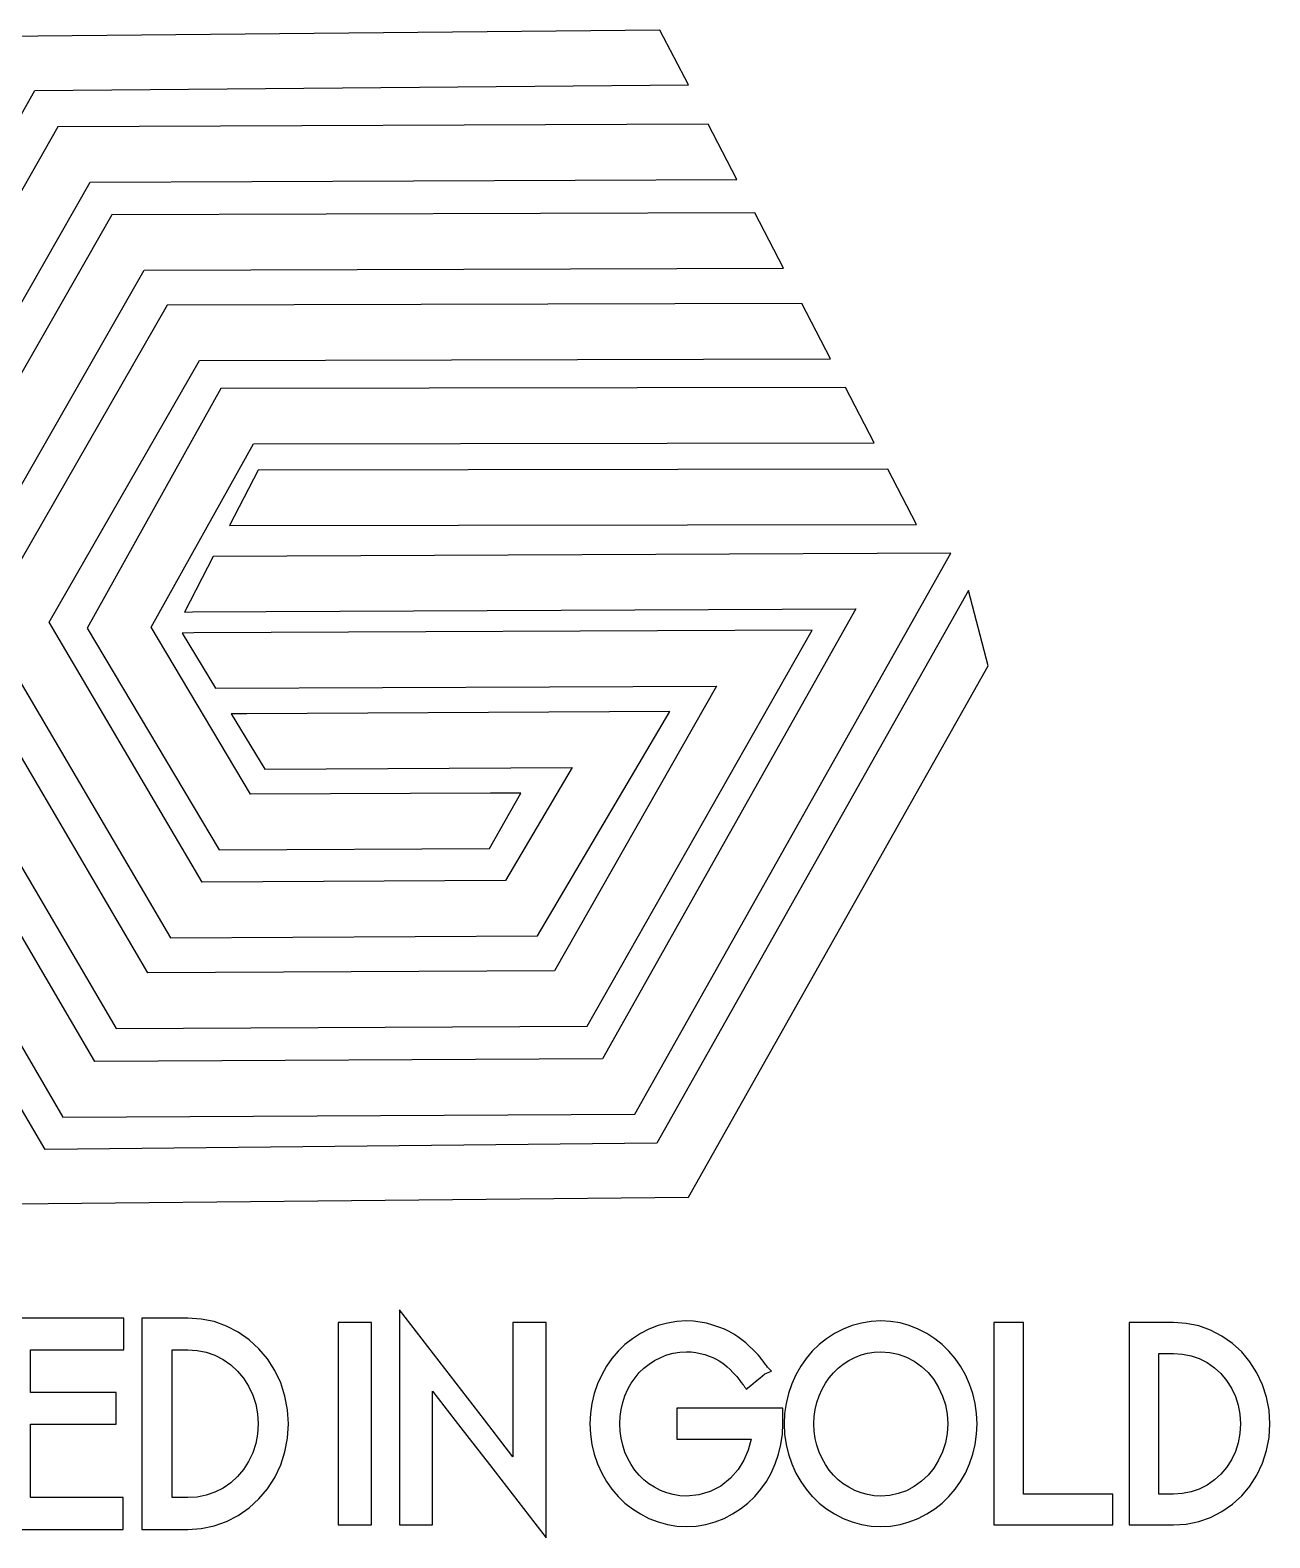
# Model space of a CAD drawing. Extents: x -87 to 81, y -87 to 50.
# Drawn here: x -31.1 to 80.7, y -86.2 to 49.8 of the extents above; entities that cross this region are included whole.
import ezdxf

# ---------------------------------------------------------------- set-up
doc = ezdxf.new("R2010")
doc.units = 0
for name, color, linetype in [('layer-1', 7, 'CONTINUOUS'), ('layer-2', 7, 'CONTINUOUS'), ('layer-3', 7, 'CONTINUOUS'), ('layer-4', 7, 'CONTINUOUS'), ('layer-5', 7, 'CONTINUOUS'), ('layer-6', 7, 'CONTINUOUS'), ('text', 7, 'CONTINUOUS')]:
    doc.layers.add(name, color=color, linetype=linetype)

msp = doc.modelspace()

# ---------------------------------------------------------------- linework, layer by layer
at = {"layer": 'layer-1', "color": 7}
for p, q in [((-13.912917, 17.45936), (-25.969543, -4.1326)), ((42.406642, 17.55496), (-13.912917, 17.45936)), ((44.999765, 12.55872), (42.406642, 17.55496)), ((-20.198319, -4.05478), (-10.975627, 12.46462)), ((-10.975627, 12.46462), (44.999765, 12.55872)), ((-11.237109, -19.11691), (-20.198319, -4.05478)), ((-25.969543, -4.1326), (-14.073112, -24.13087)), ((10.405494, -19.02341), (-11.237109, -19.11691)), ((10.304209, -24.0239), (13.119024, -19.01541)), ((13.119024, -19.01541), (10.405494, -19.02341)), ((-14.073112, -24.13087), (10.304209, -24.0239))]:
    msp.add_line(p, q, dxfattribs=at)
at = {"layer": 'layer-2', "color": 7}
for p, q in [((-18.756549, 24.98862), (-35.182419, -3.62101)), ((38.471484, 25.13641), (-18.756549, 24.98862)), ((41.063572, 20.1432), (38.471484, 25.13641)), ((-29.39931, -3.5918), (-15.856467, 19.99591)), ((-15.856467, 19.99591), (40.960221, 20.14267)), ((40.960221, 20.14267), (41.063572, 20.1432)), ((-35.182419, -3.62101), (-18.467677, -32.05855)), ((-15.616172, -27.04515), (-29.39931, -3.5918)), ((-11.580758, -11.87683), (-12.986357, -11.88483)), ((-12.986357, -11.88483), (-9.965353, -16.86851)), ((26.553865, -11.67529), (-11.580758, -11.87683)), ((14.622292, -31.89215), (26.553865, -11.67529)), ((-9.965353, -16.86851), (17.76887, -16.72278)), ((17.76887, -16.72278), (11.758902, -26.90614)), ((11.758902, -26.90614), (-15.616172, -27.04515)), ((-18.467677, -32.05855), (14.622292, -31.89215))]:
    msp.add_line(p, q, dxfattribs=at)
at = {"layer": 'layer-3', "color": 7}
for p, q in [((-23.742807, 33.13489), (-44.797851, -3.66752)), ((34.22368, 33.32041), (-23.742807, 33.13489)), ((36.814737, 28.32911), (34.22368, 33.32041)), ((-39.020428, -3.63845), (-20.838592, 28.14514)), ((-20.838592, 28.14514), (36.814737, 28.32911)), ((-44.797851, -3.66752), (-23.373838, -40.25391)), ((-20.516647, -35.23962), (-39.020428, -3.63845)), ((-16.350494, -4.57961), (-17.41141, -4.58361)), ((-17.41141, -4.58361), (-14.388339, -9.57091)), ((39.39184, -4.32587), (-16.350494, -4.57961)), ((19.099023, -40.04101), (39.39184, -4.32587)), ((-14.388339, -9.57091), (30.778411, -9.36472)), ((30.778411, -9.36472), (16.180854, -35.0541)), ((16.180854, -35.0541), (-20.516647, -35.23962)), ((-23.373838, -40.25391), (19.099023, -40.04101))]:
    msp.add_line(p, q, dxfattribs=at)
at = {"layer": 'layer-4', "color": 7}
for p, q in [((-28.606076, 41.07446), (-54.164723, -3.71454)), ((30.011535, 41.29666), (-28.606076, 41.07446)), ((32.602073, 36.30721), (30.011535, 41.29666)), ((-48.391432, -3.68467), (-25.696176, 36.08655)), ((-25.696176, 36.08655), (32.602073, 36.30721)), ((-14.598662, 2.32333), (-17.199537, -2.68773)), ((51.907356, 2.62306), (-14.598662, 2.32333)), ((23.419171, -47.98006), (51.907356, 2.62306)), ((-17.199537, -2.68773), (-16.481236, -2.68473)), ((-16.481236, -2.68473), (43.331133, -2.41549)), ((43.331133, -2.41549), (20.487567, -42.99544)), ((-54.164723, -3.71454), (-28.157007, -48.24205)), ((-25.295684, -43.22592), (-48.391432, -3.68467)), ((20.487567, -42.99544), (-25.295684, -43.22592)), ((-28.157007, -48.24205), (23.419171, -47.98006))]:
    msp.add_line(p, q, dxfattribs=at)
at = {"layer": 'layer-5', "color": 7}
for p, q in [((-10.552397, 10.11822), (-13.149655, 5.11439)), ((46.220362, 10.20812), (-10.552397, 10.11822)), ((48.812969, 5.21259), (46.220362, 10.20812)), ((-13.149655, 5.11439), (48.812969, 5.21259))]:
    msp.add_line(p, q, dxfattribs=at)
at = {"layer": 'layer-6', "color": 7}
for p, q in [((25.676914, 49.78607), (-33.549961, 49.20264)), ((28.243684, 44.84167), (25.676914, 49.78607)), ((-57.789308, -3.667), (-30.68967, 44.35694)), ((-30.68967, 44.35694), (28.243684, 44.84167)), ((53.496404, -0.75141), (25.390627, -50.6047)), ((55.281825, -7.5479), (53.496404, -0.75141)), ((-29.749158, -51.1473), (-57.789308, -3.667)), ((28.251434, -55.4504), (55.281825, -7.5479)), ((25.390627, -50.6047), (-29.749158, -51.1473)), ((-32.513848, -56.04881), (28.251434, -55.4504))]:
    msp.add_line(p, q, dxfattribs=at)
at = {"layer": 'text', "color": 7}
for p, q in [((-31.054893, -66.36913), (-33.8502, -66.36913)), ((-28.259586, -66.36913), (-31.054893, -66.36913)), ((-25.464279, -66.36913), (-28.259586, -66.36913)), ((-22.668972, -66.36913), (-25.464279, -66.36913)), ((-22.668972, -67.08446), (-22.668972, -66.36913)), ((-20.016032, -66.36898), (-21.053566, -66.36911)), ((-21.053566, -66.36911), (-21.053566, -71.13174)), ((-18.978497, -66.36886), (-20.016032, -66.36898)), ((-17.940966, -66.36873), (-18.978497, -66.36886)), ((-16.903431, -66.3686), (-17.940966, -66.36873)), ((-15.696434, -66.44827), (-16.903431, -66.3686)), ((-14.53259, -66.68699), (-15.696434, -66.44827)), ((2.178606, -65.63066), (2.178606, -70.47881)), ((4.739691, -68.93873), (2.178606, -65.63066)), ((28.085038, -66.62286), (27.208169, -66.66926)), ((28.084519, -66.62234), (28.084649, -66.62247)), ((28.691969, -66.64802), (28.084519, -66.62234)), ((28.084649, -66.62247), (28.084778, -66.6226)), ((28.084778, -66.6226), (28.084908, -66.62273)), ((28.084908, -66.62273), (28.085038, -66.62286)), ((45.600764, -66.62287), (44.723889, -66.66927)), ((46.471955, -66.66865), (45.600764, -66.62287)), ((-22.668972, -67.79979), (-22.668972, -67.08446)), ((-22.668972, -68.51512), (-22.668972, -67.79979)), ((-13.416265, -67.0839), (-14.53259, -66.68699)), ((-12.35128, -67.63821), (-13.416265, -67.0839)), ((-11.365522, -68.32417), (-12.354455, -67.63821)), ((-12.354455, -67.63821), (-12.353662, -67.63821)), ((-12.353662, -67.63821), (-12.352868, -67.63821)), ((-12.352868, -67.63821), (-12.352074, -67.63821)), ((-12.352074, -67.63821), (-12.35128, -67.63821)), ((-3.340436, -66.76756), (-3.340436, -71.3315)), ((-2.591514, -66.76756), (-3.340436, -66.76756)), ((-1.842595, -66.76756), (-2.591514, -66.76756)), ((-1.093673, -66.76756), (-1.842595, -66.76756)), ((-0.344754, -66.76756), (-1.093673, -66.76756)), ((-0.344754, -71.20644), (-0.344754, -66.76756)), ((13.171475, -66.76754), (12.422943, -66.76754)), ((12.422943, -66.76754), (12.422943, -69.79138)), ((13.920008, -66.76754), (13.171475, -66.76754)), ((14.668543, -66.76754), (13.920008, -66.76754)), ((15.417076, -66.76754), (14.668543, -66.76754)), ((15.417076, -71.62151), (15.417076, -66.76754)), ((23.909889, -67.75984), (23.187224, -68.22391)), ((24.684726, -67.36127), (23.909889, -67.75984)), ((25.506194, -67.03907), (24.684726, -67.36127)), ((26.347948, -66.80821), (25.506194, -67.03907)), ((27.208169, -66.66926), (26.347948, -66.80821)), ((29.291287, -66.71772), (28.691969, -66.64802)), ((29.881234, -66.83369), (29.291287, -66.71772)), ((30.461105, -66.99585), (29.881234, -66.83369)), ((30.995352, -67.17633), (30.461105, -66.99585)), ((31.484675, -67.3711), (30.995352, -67.17633)), ((31.929498, -67.58147), (31.484675, -67.3711)), ((32.330241, -67.80872), (31.929498, -67.58147)), ((32.33077, -67.80925), (32.330241, -67.80872)), ((32.331299, -67.80978), (32.33077, -67.80925)), ((32.331829, -67.81031), (32.331299, -67.80978)), ((32.332358, -67.81084), (32.331829, -67.81031)), ((32.699668, -68.05093), (32.332358, -67.81084)), ((41.423511, -67.75985), (40.700855, -68.22392)), ((42.198338, -67.36128), (41.423511, -67.75985)), ((42.198868, -67.36128), (42.198338, -67.36128)), ((42.199397, -67.36128), (42.198868, -67.36128)), ((42.199926, -67.36128), (42.199397, -67.36128)), ((42.200455, -67.36128), (42.199926, -67.36128)), ((43.02192, -67.03909), (42.200455, -67.36128)), ((43.863671, -66.80822), (43.02192, -67.03909)), ((44.723889, -66.66927), (43.863671, -66.80822)), ((47.324908, -66.80741), (46.471955, -66.66865)), ((48.158163, -67.03823), (47.324908, -66.80741)), ((48.970164, -67.36077), (48.158163, -67.03823)), ((49.744546, -67.75952), (48.970164, -67.36077)), ((50.465345, -68.22388), (49.744546, -67.75952)), ((55.776369, -66.77356), (55.776369, -71.33465)), ((56.44532, -66.77356), (55.776369, -66.77356)), ((57.114271, -66.77356), (56.44532, -66.77356)), ((57.783223, -66.77356), (57.114271, -66.77356)), ((58.452174, -66.77356), (57.783223, -66.77356)), ((58.452174, -70.63986), (58.452174, -66.77356)), ((68.997996, -66.77354), (68.000947, -66.77356)), ((68.000947, -66.77356), (68.000947, -71.33465)), ((69.995091, -66.77354), (68.997996, -66.77354)), ((70.992189, -66.77354), (69.995091, -66.77354)), ((71.989285, -66.77354), (70.992189, -66.77354)), ((73.144987, -66.84984), (71.989285, -66.77354)), ((74.258817, -67.0783), (73.144987, -66.84984)), ((75.32722, -67.45809), (74.258817, -67.0783)), ((76.346641, -67.98842), (75.32722, -67.45809)), ((-31.096364, -70.19279), (-31.096364, -69.23045)), ((-31.096364, -69.23045), (-28.989516, -69.23045)), ((-28.989516, -69.23045), (-26.882668, -69.23045)), ((-26.882668, -69.23045), (-24.77582, -69.23045)), ((-24.77582, -69.23045), (-22.668972, -69.23045)), ((-22.668972, -69.23045), (-22.668972, -68.51512)), ((-18.299727, -69.23077), (-17.950525, -69.23077)), ((-18.29972, -72.56292), (-18.299727, -69.23077)), ((-17.950525, -69.23077), (-17.60132, -69.23077)), ((-17.60132, -69.23077), (-17.252118, -69.23077)), ((-17.252118, -69.23077), (-16.902915, -69.23077)), ((-16.902915, -69.23077), (-16.049674, -69.28517)), ((-16.049674, -69.28517), (-15.237162, -69.44868)), ((-10.484518, -69.1295), (-11.365522, -68.32417)), ((-9.713342, -70.05153), (-10.484518, -69.1295)), ((7.300775, -72.24679), (4.739691, -68.93873)), ((22.518003, -68.75275), (21.903503, -69.34565)), ((23.187224, -68.22391), (22.518003, -68.75275)), ((33.058901, -68.31455), (32.699668, -68.05093)), ((33.409879, -68.60161), (33.058901, -68.31455)), ((33.752427, -68.91206), (33.409879, -68.60161)), ((34.057184, -69.20239), (33.752427, -68.91206)), ((34.315553, -69.45994), (34.057184, -69.20239)), ((40.031634, -68.75277), (39.417113, -69.34566)), ((40.700855, -68.22392), (40.031634, -68.75277)), ((51.131405, -68.75317), (50.465345, -68.22388)), ((51.741571, -69.3467), (51.131405, -68.75317)), ((76.347171, -67.98895), (76.346641, -67.98842)), ((76.3477, -67.98948), (76.347171, -67.98895)), ((76.348229, -67.99001), (76.3477, -67.98948)), ((76.348758, -67.99054), (76.348229, -67.99001)), ((77.295636, -68.6475), (76.348758, -67.99054)), ((78.139186, -69.41846), (77.295636, -68.6475)), ((-31.096364, -71.15514), (-31.096364, -70.19279)), ((-15.237162, -69.44868), (-14.461711, -69.72155)), ((-14.461711, -69.72155), (-13.719647, -70.10407)), ((-13.719647, -70.10407), (-13.030828, -70.58198)), ((-13.030828, -70.58198), (-12.418696, -71.14135)), ((-9.053882, -71.08761), (-9.713342, -70.05153)), ((2.178606, -70.47881), (2.178606, -75.32697)), ((12.422943, -69.79138), (12.422943, -72.81523)), ((21.349818, -70.00105), (20.857994, -70.71344)), ((21.901387, -69.34671), (21.349818, -70.00105)), ((21.901916, -69.34644), (21.901387, -69.34671)), ((21.902445, -69.34618), (21.901916, -69.34644)), ((21.902974, -69.34591), (21.902445, -69.34618)), ((21.903503, -69.34565), (21.902974, -69.34591)), ((24.235598, -70.87704), (24.69728, -70.51149)), ((24.69728, -70.51149), (25.199179, -70.1893)), ((25.199179, -70.1893), (25.742514, -69.90988)), ((25.742514, -69.90988), (26.306831, -69.6868)), ((26.306831, -69.6868), (26.884032, -69.52815)), ((26.884032, -69.52815), (27.475969, -69.43335)), ((27.475969, -69.43335), (28.084492, -69.40185)), ((28.084492, -69.40185), (28.505584, -69.41755)), ((28.505584, -69.41755), (28.91662, -69.46475)), ((28.91662, -69.46475), (29.318284, -69.54355)), ((29.318284, -69.54355), (29.711264, -69.65398)), ((29.711264, -69.65398), (29.711793, -69.65398)), ((29.711793, -69.65398), (29.712322, -69.65398)), ((29.712322, -69.65398), (29.712851, -69.65398)), ((29.712851, -69.65398), (29.713381, -69.65398)), ((29.713381, -69.65398), (30.103048, -69.78875)), ((30.103048, -69.78875), (30.448147, -69.92795)), ((30.448147, -69.92795), (30.748192, -70.07021)), ((30.748192, -70.07021), (31.002706, -70.21415)), ((31.002706, -70.21415), (31.003806, -70.21468)), ((31.003806, -70.21468), (31.004906, -70.21521)), ((31.004906, -70.21521), (31.006006, -70.21574)), ((31.006006, -70.21574), (31.007106, -70.21626)), ((31.007106, -70.21626), (31.0079, -70.21679)), ((31.0079, -70.21679), (31.008694, -70.21732)), ((31.008694, -70.21732), (31.009487, -70.21785)), ((31.009487, -70.21785), (31.010281, -70.21838)), ((31.010281, -70.21838), (31.250523, -70.37526)), ((31.250523, -70.37526), (31.495919, -70.56001)), ((31.495919, -70.56001), (31.746153, -70.77264)), ((34.529683, -69.68875), (34.315553, -69.45994)), ((34.701723, -69.89288), (34.529683, -69.68875)), ((34.703023, -69.89488), (34.701723, -69.89288)), ((34.704323, -69.89688), (34.703023, -69.89488)), ((34.705623, -69.89888), (34.704323, -69.89688)), ((34.706923, -69.90088), (34.705623, -69.89888)), ((34.84143, -70.06944), (34.706923, -69.90088)), ((34.973121, -70.24086), (34.84143, -70.06944)), ((35.102065, -70.41514), (34.973121, -70.24086)), ((35.228338, -70.59231), (35.102065, -70.41514)), ((35.230938, -70.59531), (35.228338, -70.59231)), ((35.233538, -70.59831), (35.230938, -70.59531)), ((35.236138, -70.60131), (35.233538, -70.59831)), ((35.238738, -70.60431), (35.236138, -70.60131)), ((35.240638, -70.60731), (35.238738, -70.60431)), ((35.242538, -70.61031), (35.240638, -70.60731)), ((35.244438, -70.61331), (35.242538, -70.61031)), ((35.246338, -70.61631), (35.244438, -70.61331)), ((35.254538, -70.62911), (35.246338, -70.61631)), ((35.262338, -70.64021), (35.254538, -70.62911)), ((35.268838, -70.64921), (35.262338, -70.64021)), ((35.273138, -70.65521), (35.268838, -70.64921)), ((35.387086, -70.77897), (35.273138, -70.65521)), ((38.865472, -70.00106), (38.373469, -70.71345)), ((39.417113, -69.34672), (38.865472, -70.00106)), ((39.417113, -69.34566), (39.417113, -69.34592)), ((39.417113, -69.34592), (39.417113, -69.34619)), ((39.417113, -69.34619), (39.417113, -69.34645)), ((39.417113, -69.34645), (39.417113, -69.34672)), ((41.749665, -70.87835), (42.211347, -70.51262)), ((42.211347, -70.51262), (42.713246, -70.19025)), ((42.713246, -70.19025), (43.256581, -69.91076)), ((43.256581, -69.91076), (43.821218, -69.68768)), ((43.821218, -69.68768), (44.399129, -69.52903)), ((44.399129, -69.52903), (44.991777, -69.43423)), ((44.991777, -69.43423), (45.600764, -69.40234)), ((45.600764, -69.40234), (45.600764, -69.40247)), ((45.600764, -69.40247), (45.600764, -69.4026)), ((45.600764, -69.4026), (45.600764, -69.40273)), ((45.600764, -69.40273), (45.600764, -69.40286)), ((45.600764, -69.40286), (46.400874, -69.45606)), ((46.400874, -69.45606), (47.165356, -69.6163)), ((47.165356, -69.6163), (47.898014, -69.88468)), ((47.898014, -69.88468), (48.602647, -70.26227)), ((48.602647, -70.26227), (49.263965, -70.73449)), ((52.297193, -70.00137), (51.741571, -69.3467)), ((52.790316, -70.71423), (52.297193, -70.00137)), ((58.452174, -74.50616), (58.452174, -70.63986)), ((70.676752, -69.55323), (71.004899, -69.55323)), ((70.676755, -72.72472), (70.676752, -69.55323)), ((71.004899, -69.55323), (71.333043, -69.55323)), ((71.333043, -69.55323), (71.66119, -69.55323)), ((71.66119, -69.55323), (71.989334, -69.55323)), ((71.989334, -69.55323), (72.801507, -69.60453)), ((72.801507, -69.60453), (73.574638, -69.75899)), ((73.574638, -69.75899), (74.312434, -70.01755)), ((74.312434, -70.01755), (75.018607, -70.3811)), ((75.018607, -70.3811), (75.674215, -70.83618)), ((78.877526, -70.30112), (78.139186, -69.41846)), ((79.508772, -71.29318), (78.877526, -70.30112)), ((-31.096364, -72.11748), (-31.096364, -71.15514)), ((-21.053566, -71.13174), (-21.053566, -75.89437)), ((-12.418696, -71.14135), (-11.881362, -71.785)), ((-11.881362, -71.785), (-11.416944, -72.5158)), ((-9.053353, -71.08814), (-9.053882, -71.08761)), ((-9.052824, -71.08867), (-9.053353, -71.08814)), ((-9.052295, -71.0892), (-9.052824, -71.08867)), ((-9.051766, -71.08973), (-9.052295, -71.0892)), ((-8.518117, -72.21418), (-9.051766, -71.08973)), ((-3.340436, -71.3315), (-3.340436, -75.89543)), ((-0.344754, -75.64531), (-0.344754, -71.20644)), ((15.417076, -76.47547), (15.417076, -71.62151)), ((20.426006, -71.48273), (20.053955, -72.30777)), ((20.857994, -70.71344), (20.426006, -71.48273)), ((23.08746, -72.23638), (23.430156, -71.73923)), ((23.430156, -71.73923), (23.812916, -71.28655)), ((23.812916, -71.28655), (24.235598, -70.87704)), ((31.746153, -70.77264), (32.000918, -71.01317)), ((32.000918, -71.01317), (32.001183, -71.01317)), ((32.001183, -71.01317), (32.001447, -71.01317)), ((32.001447, -71.01317), (32.001712, -71.01317)), ((32.001712, -71.01317), (32.001976, -71.01317)), ((32.001976, -71.01317), (32.002506, -71.01369)), ((32.002506, -71.01369), (32.003035, -71.01422)), ((32.003035, -71.01422), (32.003564, -71.01475)), ((32.003564, -71.01475), (32.004093, -71.01528)), ((32.004093, -71.01528), (32.25513, -71.26359)), ((32.25513, -71.26359), (32.456557, -71.47081)), ((32.456557, -71.47081), (32.60461, -71.631)), ((32.60461, -71.631), (32.69552, -71.73824)), ((32.69552, -71.73824), (32.78799, -71.85896)), ((32.78799, -71.85896), (32.894429, -72.00077)), ((32.894429, -72.00077), (33.014714, -72.16363)), ((34.304204, -72.0886), (34.725627, -71.74444)), ((34.725627, -71.74444), (35.147048, -71.40027)), ((35.147048, -71.40027), (35.292518, -71.33777)), ((35.292518, -71.33777), (35.437986, -71.27527)), ((35.501031, -70.90274), (35.387086, -70.77897)), ((35.437986, -71.27527), (35.583457, -71.21277)), ((35.614979, -71.0265), (35.501031, -70.90274)), ((35.583457, -71.21277), (35.728925, -71.15027)), ((35.728925, -71.15027), (35.614979, -71.0265)), ((37.941301, -71.48274), (37.569165, -72.30778)), ((38.373469, -70.71345), (37.941301, -71.48274)), ((40.602623, -72.23786), (40.944631, -71.74059)), ((40.944631, -71.74059), (41.326983, -71.28794)), ((41.326983, -71.28794), (41.749665, -70.87835)), ((49.263965, -70.73449), (49.851202, -71.28492)), ((49.851202, -71.28492), (50.365936, -71.91585)), ((50.365936, -71.91585), (50.809748, -72.62956)), ((53.220925, -71.4841), (52.790316, -70.71423)), ((53.589003, -72.30982), (53.220925, -71.4841)), ((55.776369, -71.33465), (55.776369, -75.89574)), ((68.000947, -71.33465), (68.000947, -75.89574)), ((75.674215, -70.83618), (76.256735, -71.36899)), ((76.256735, -71.36899), (76.76809, -71.98211)), ((76.76809, -71.98211), (77.210203, -72.67812)), ((80.018182, -72.37013), (79.506655, -71.29318)), ((79.506655, -71.29318), (79.507185, -71.29318)), ((79.507185, -71.29318), (79.507714, -71.29318)), ((79.507714, -71.29318), (79.508243, -71.29318)), ((79.508243, -71.29318), (79.508772, -71.29318)), ((-31.096364, -73.07983), (-31.096364, -72.11748)), ((-29.288333, -73.07983), (-31.096364, -73.07983)), ((-27.480303, -73.07983), (-29.288333, -73.07983)), ((-25.672276, -73.07983), (-27.480303, -73.07983)), ((-23.864246, -73.07983), (-25.672276, -73.07983)), ((-23.739188, -73.07983), (-23.864246, -73.07983)), ((-23.614132, -73.07983), (-23.739188, -73.07983)), ((-23.489077, -73.07983), (-23.614132, -73.07983)), ((-23.364019, -73.07983), (-23.489077, -73.07983)), ((-23.364019, -73.79516), (-23.364019, -73.07983)), ((-18.29972, -75.89501), (-18.29972, -72.56292)), ((-11.416944, -72.5158), (-11.416415, -72.51633)), ((-11.416415, -72.51633), (-11.415886, -72.51686)), ((-11.415886, -72.51686), (-11.415356, -72.51739)), ((-11.415356, -72.51739), (-11.414827, -72.51792)), ((-11.414827, -72.51792), (-11.041881, -73.30317)), ((-11.041881, -73.30317), (-10.775787, -74.12914)), ((-8.136636, -73.39505), (-8.518117, -72.21418)), ((-7.907573, -74.62926), (-8.136636, -73.39505)), ((5.174806, -75.96917), (5.174806, -72.95114)), ((5.174806, -72.95114), (7.735375, -76.25921)), ((9.861857, -75.55486), (7.300775, -72.24679)), ((12.422943, -72.81523), (12.422943, -75.83908)), ((19.752449, -73.17724), (19.536826, -74.06827)), ((20.053955, -72.30777), (19.752449, -73.17724)), ((22.316017, -73.98085), (22.52204, -73.37071)), ((22.52204, -73.36859), (22.784774, -72.77913)), ((22.52204, -73.36912), (22.52204, -73.36859)), ((22.52204, -73.36965), (22.52204, -73.36912)), ((22.52204, -73.37018), (22.52204, -73.36965)), ((22.52204, -73.37071), (22.52204, -73.37018)), ((22.784774, -72.77913), (23.08746, -72.23638)), ((33.014714, -72.16363), (33.148723, -72.3475)), ((33.148723, -72.3475), (33.226883, -72.45486)), ((33.226883, -72.45486), (33.305043, -72.56222)), ((33.305043, -72.56222), (33.383203, -72.66957)), ((33.383203, -72.66957), (33.461363, -72.77693)), ((33.461363, -72.77693), (33.882784, -72.43277)), ((33.882784, -72.43277), (34.304204, -72.0886)), ((37.267743, -73.17725), (37.052298, -74.06828)), ((37.569165, -72.30778), (37.267743, -73.17725)), ((39.831629, -73.98058), (40.038174, -73.36998)), ((40.038174, -73.36998), (40.30059, -72.78068)), ((40.30059, -72.78068), (40.602623, -72.23786)), ((50.809748, -72.62956), (51.166517, -73.39891)), ((51.166517, -73.39891), (51.420972, -74.20045)), ((53.890315, -73.17884), (53.589003, -72.30982)), ((54.105961, -74.06934), (53.890315, -73.17884)), ((70.676755, -75.8961), (70.676755, -72.72472)), ((77.210203, -72.67812), (77.210733, -72.67865)), ((77.210733, -72.67865), (77.211262, -72.67918)), ((77.211262, -72.67918), (77.211791, -72.67971)), ((77.211791, -72.67971), (77.21232, -72.68024)), ((77.21232, -72.68024), (77.567306, -73.4275)), ((80.383828, -73.5008), (80.018182, -72.37013)), ((-23.364019, -74.51049), (-23.364019, -73.79516)), ((-23.364019, -75.22582), (-23.364019, -74.51049)), ((-10.775787, -74.12914), (-10.616307, -74.99867)), ((-7.831169, -75.91372), (-7.907573, -74.62926)), ((19.536826, -74.06827), (19.407297, -74.9799)), ((22.080666, -75.24992), (22.168906, -74.60679)), ((22.168906, -74.60679), (22.316017, -73.98085)), ((29.595229, -74.49937), (27.206097, -74.49937)), ((27.206097, -74.49937), (27.206097, -75.19714)), ((31.984358, -74.49937), (29.595229, -74.49937)), ((34.37349, -74.49937), (31.984358, -74.49937)), ((36.762619, -74.49937), (34.37349, -74.49937)), ((36.762619, -74.85245), (36.762619, -74.49937)), ((37.052298, -74.06828), (36.922944, -74.97991)), ((39.59499, -75.25073), (39.68383, -74.60705)), ((39.68383, -74.60705), (39.831629, -73.98058)), ((51.420972, -74.20045), (51.57342, -75.03729)), ((54.235597, -74.98041), (54.105961, -74.06934)), ((58.452174, -78.37247), (58.452174, -74.50616)), ((77.567306, -73.4275), (77.820465, -74.2132)), ((77.820465, -74.2132), (77.972124, -75.04051)), ((80.603377, -74.6825), (80.383828, -73.5008)), ((80.676607, -75.91254), (80.603377, -74.6825)), ((-31.096364, -77.59544), (-31.096364, -75.94115)), ((-31.096364, -75.94115), (-29.163278, -75.94115)), ((-29.163278, -75.94115), (-27.230193, -75.94115)), ((-27.230193, -75.94115), (-25.297105, -75.94115)), ((-25.297105, -75.94115), (-23.364019, -75.94115)), ((-23.364019, -75.94115), (-23.364019, -75.22582)), ((-21.053566, -75.89437), (-21.053566, -80.657)), ((-18.29972, -79.22711), (-18.29972, -75.89501)), ((-10.616307, -74.99867), (-10.563197, -75.91461)), ((-10.563197, -75.91461), (-10.616267, -76.82471)), ((-7.907811, -77.1935), (-7.831169, -75.91372)), ((-3.340436, -75.89543), (-3.340436, -80.45936)), ((-0.344754, -80.08419), (-0.344754, -75.64531)), ((2.178606, -75.32697), (2.178606, -80.17512)), ((5.174806, -78.98721), (5.174806, -75.96917)), ((12.422943, -78.86292), (9.861857, -75.55486)), ((12.422943, -75.83908), (12.422943, -78.86292)), ((19.407297, -74.9799), (19.364077, -75.91117)), ((19.364077, -75.91117), (19.407297, -76.84276)), ((22.051266, -75.91164), (22.080666, -75.24992)), ((22.080646, -76.56839), (22.051266, -75.91164)), ((27.206097, -75.19714), (27.206097, -75.8949)), ((27.206097, -75.8949), (27.206097, -76.59266)), ((36.719479, -76.84328), (36.762619, -75.91169)), ((36.762619, -75.20553), (36.762619, -74.85245)), ((36.762619, -75.55861), (36.762619, -75.20553)), ((36.762619, -75.91169), (36.762619, -75.55861)), ((36.922944, -74.97991), (36.879804, -75.91118)), ((36.879804, -75.91118), (36.922944, -76.84277)), ((39.56533, -75.91298), (39.59499, -75.25073)), ((39.59503, -76.56965), (39.56533, -75.91298)), ((51.57342, -75.03729), (51.62417, -75.91257)), ((51.62417, -75.91257), (51.57346, -76.7828)), ((54.278887, -75.91116), (54.235597, -74.98041)), ((54.235597, -76.84231), (54.278887, -75.91116)), ((55.776369, -75.89574), (55.776369, -80.45683)), ((68.000947, -75.89574), (68.000947, -80.45683)), ((70.676755, -79.06748), (70.676755, -75.8961)), ((77.972124, -75.04051), (78.022604, -75.9126)), ((78.022604, -75.9126), (77.972164, -76.77964)), ((80.603347, -77.13792), (80.676607, -75.91254)), ((-10.616267, -76.82471), (-10.77569, -77.68975)), ((-8.13744, -78.42407), (-7.907811, -77.1935)), ((7.735375, -76.25921), (10.295941, -79.56727)), ((15.417076, -81.32944), (15.417076, -76.47547)), ((19.407297, -76.84276), (19.536826, -77.75509)), ((22.168846, -77.2086), (22.080646, -76.56839)), ((22.315946, -77.83324), (22.168846, -77.2086)), ((27.206097, -76.59266), (27.206097, -77.29042)), ((27.206097, -77.29042), (28.876925, -77.29042)), ((28.876925, -77.29042), (30.547755, -77.29042)), ((30.547755, -77.29042), (32.218583, -77.29042)), ((32.218583, -77.29042), (33.889411, -77.29042)), ((33.889411, -77.29042), (33.629659, -78.27634)), ((36.590132, -77.75562), (36.719479, -76.84328)), ((36.922944, -76.84277), (37.052293, -77.7551)), ((39.68394, -77.20969), (39.59503, -76.56965)), ((39.831752, -77.83415), (39.68394, -77.20969)), ((51.57346, -76.7828), (51.421068, -77.61655)), ((54.105961, -77.75426), (54.235597, -76.84231)), ((77.972164, -76.77964), (77.820563, -77.60385)), ((80.383751, -78.31649), (80.603347, -77.13792)), ((-31.096364, -79.24974), (-31.096364, -77.59544)), ((-11.041773, -78.5129), (-11.414822, -79.29735)), ((-10.77569, -77.68975), (-11.041773, -78.5129)), ((-8.519596, -79.60262), (-8.13744, -78.42407)), ((19.536826, -77.75509), (19.752449, -78.64683)), ((19.752449, -78.64683), (20.053955, -79.51663)), ((22.522046, -78.44327), (22.315946, -77.83324)), ((22.522046, -78.44353), (22.522046, -78.44327)), ((22.522046, -78.44379), (22.522046, -78.44353)), ((22.522046, -78.44406), (22.522046, -78.44379)), ((22.522046, -78.44432), (22.522046, -78.44406)), ((22.784002, -79.02887), (22.522046, -78.44432)), ((33.629659, -78.27634), (33.245905, -79.19082)), ((36.073258, -79.51716), (36.374687, -78.64736)), ((36.374687, -78.64736), (36.590132, -77.75562)), ((37.052293, -77.7551), (37.267738, -78.64684)), ((37.267738, -78.64684), (37.569165, -79.51664)), ((40.038172, -78.44409), (39.831752, -77.83415)), ((40.038172, -78.44462), (40.038172, -78.44409)), ((40.038172, -78.44515), (40.038172, -78.44462)), ((40.038172, -78.44568), (40.038172, -78.44515)), ((40.038172, -78.44621), (40.038172, -78.44568)), ((40.299805, -79.03075), (40.038172, -78.44621)), ((51.166623, -78.4166), (50.809756, -79.18575)), ((51.421068, -77.61655), (51.166623, -78.4166)), ((53.589003, -79.51507), (53.890315, -78.64565)), ((53.890315, -78.64565), (54.105961, -77.75426)), ((58.452174, -82.23877), (58.452174, -78.37247)), ((77.567412, -78.38806), (77.212323, -79.13514)), ((77.820563, -77.60385), (77.567412, -78.38806)), ((80.018097, -79.44534), (80.383751, -78.31649)), ((-31.096364, -80.90403), (-31.096364, -79.24974)), ((-18.29972, -82.55921), (-18.29972, -79.22711)), ((-11.878991, -80.02262), (-12.41644, -80.6627)), ((-11.414822, -79.29735), (-11.878991, -80.02262)), ((-9.053832, -80.72635), (-8.519596, -79.60262)), ((-0.344754, -84.52307), (-0.344754, -80.08419)), ((2.178606, -80.17512), (2.178606, -85.02327)), ((5.174806, -82.00524), (5.174806, -78.98721)), ((10.295941, -79.56727), (12.85651, -82.87534)), ((20.053955, -79.51663), (20.053955, -79.51716)), ((20.053955, -79.51716), (20.053955, -79.51769)), ((20.053955, -79.51769), (20.053955, -79.51822)), ((20.053955, -79.51822), (20.053955, -79.51875)), ((20.053955, -79.51875), (20.054219, -79.51875)), ((20.054219, -79.51875), (20.054484, -79.51875)), ((20.054484, -79.51875), (20.054748, -79.51875)), ((20.054748, -79.51875), (20.055013, -79.51875)), ((20.055013, -79.51875), (20.427197, -80.33812)), ((23.084857, -79.57015), (22.784002, -79.02887)), ((23.424572, -80.06903), (23.084857, -79.57015)), ((23.803106, -80.52637), (23.424572, -80.06903)), ((32.723982, -80.03101), (32.049729, -80.79408)), ((33.245905, -79.19082), (32.723982, -80.03101)), ((35.704995, -80.33675), (36.073258, -79.51716)), ((37.569165, -79.51664), (37.569165, -79.51717)), ((37.569165, -79.51717), (37.569165, -79.5177)), ((37.569165, -79.5177), (37.569165, -79.51823)), ((37.569165, -79.51823), (37.569165, -79.51876)), ((37.569165, -79.51876), (37.941349, -80.33812)), ((40.599948, -79.57204), (40.299805, -79.03075)), ((40.938954, -80.07091), (40.599948, -79.57204)), ((41.317165, -80.52825), (40.938954, -80.07091)), ((50.365891, -79.89527), (49.850909, -80.52457)), ((50.809756, -79.18575), (50.365891, -79.89527)), ((53.220523, -80.33693), (53.589003, -79.51719)), ((53.589003, -79.5156), (53.589003, -79.51507)), ((53.589003, -79.51613), (53.589003, -79.5156)), ((53.589003, -79.51666), (53.589003, -79.51613)), ((53.589003, -79.51719), (53.589003, -79.51666)), ((70.676755, -82.23887), (70.676755, -79.06748)), ((76.770456, -79.82568), (76.258987, -80.43503)), ((77.212323, -79.13514), (76.770456, -79.82568)), ((79.506654, -80.52156), (80.018097, -79.44534)), ((-31.096364, -82.55832), (-31.096364, -80.90403)), ((-21.053566, -80.657), (-21.053566, -85.41963)), ((-13.028754, -81.2202), (-13.717523, -81.69772)), ((-12.41644, -80.6627), (-13.028754, -81.2202)), ((-9.711601, -81.75761), (-9.051716, -80.72635)), ((-9.053303, -80.72635), (-9.053832, -80.72635)), ((-9.052774, -80.72635), (-9.053303, -80.72635)), ((-9.052245, -80.72635), (-9.052774, -80.72635)), ((-9.051716, -80.72635), (-9.052245, -80.72635)), ((-3.340436, -80.45936), (-3.340436, -85.0233)), ((15.417076, -86.18341), (15.417076, -81.32944)), ((20.427197, -80.33812), (20.85924, -81.10155)), ((20.85924, -81.10155), (21.351154, -81.80803)), ((23.803635, -80.5269), (23.803106, -80.52637)), ((23.804164, -80.52743), (23.803635, -80.5269)), ((23.804693, -80.52795), (23.804164, -80.52743)), ((23.805222, -80.52848), (23.804693, -80.52795)), ((23.805752, -80.52901), (23.805222, -80.52848)), ((23.806281, -80.52954), (23.805752, -80.52901)), ((23.80681, -80.53007), (23.806281, -80.52954)), ((23.807339, -80.5306), (23.80681, -80.53007)), ((24.229043, -80.93854), (23.807339, -80.5306)), ((24.689214, -81.30242), (24.229043, -80.93854)), ((25.189424, -81.62314), (24.689214, -81.30242)), ((31.164269, -81.50778), (30.214034, -82.01257)), ((32.049729, -80.79408), (31.164269, -81.50778)), ((34.780927, -81.80786), (35.274187, -81.10079)), ((35.274187, -81.10079), (35.704995, -80.33675)), ((37.941349, -80.33812), (38.373395, -81.10155)), ((38.373395, -81.10155), (38.865313, -81.80804)), ((41.317694, -80.52878), (41.317165, -80.52825)), ((41.318223, -80.52931), (41.317694, -80.52878)), ((41.318752, -80.52984), (41.318223, -80.52931)), ((41.319282, -80.53037), (41.318752, -80.52984)), ((41.319811, -80.53063), (41.319282, -80.53037)), ((41.32034, -80.5309), (41.319811, -80.53063)), ((41.320869, -80.53116), (41.32034, -80.5309)), ((41.321398, -80.53143), (41.320869, -80.53116)), ((41.743049, -80.9393), (41.321398, -80.53143)), ((42.203395, -81.30339), (41.743049, -80.9393)), ((42.703719, -81.62438), (42.203395, -81.30339)), ((48.600588, -81.55305), (47.896384, -81.93034)), ((49.26306, -81.07629), (48.600588, -81.55305)), ((49.850909, -80.52457), (49.26306, -81.07629)), ((52.29546, -81.80784), (52.789236, -81.10089)), ((52.789236, -81.10089), (53.220523, -80.33693)), ((55.776369, -80.45683), (55.776369, -85.01792)), ((68.000947, -80.45683), (68.000947, -85.01792)), ((75.01861, -81.42239), (74.312733, -81.78058)), ((75.019139, -81.42159), (75.01861, -81.42239)), ((75.019668, -81.42107), (75.019139, -81.42159)), ((75.020197, -81.42054), (75.019668, -81.42107)), ((75.020726, -81.42027), (75.020197, -81.42054)), ((75.676287, -80.96572), (75.020726, -81.42027)), ((76.258987, -80.43503), (75.676287, -80.96572)), ((78.138084, -82.38913), (78.876994, -81.50928)), ((78.876994, -81.50928), (79.508771, -80.52156)), ((79.507184, -80.52156), (79.506654, -80.52156)), ((79.507713, -80.52156), (79.507184, -80.52156)), ((79.508242, -80.52156), (79.507713, -80.52156)), ((79.508771, -80.52156), (79.508242, -80.52156)), ((-29.003081, -82.55832), (-31.096364, -82.55832)), ((-26.909795, -82.55832), (-29.003081, -82.55832)), ((-24.816513, -82.55832), (-26.909795, -82.55832)), ((-22.72323, -82.55832), (-24.816513, -82.55832)), ((-22.72323, -83.27365), (-22.72323, -82.55832)), ((-17.950517, -82.55921), (-18.29972, -82.55921)), ((-17.601312, -82.55921), (-17.950517, -82.55921)), ((-17.25211, -82.55921), (-17.601312, -82.55921)), ((-16.902908, -82.55921), (-17.25211, -82.55921)), ((-16.049732, -82.50571), (-16.902908, -82.55921)), ((-15.237001, -82.34491), (-16.049732, -82.50571)), ((-14.461409, -82.07643), (-15.237001, -82.34491)), ((-13.719639, -81.69984), (-14.461409, -82.07643)), ((-13.71911, -81.69905), (-13.719639, -81.69984)), ((-13.718581, -81.69852), (-13.71911, -81.69905)), ((-13.718052, -81.69799), (-13.718581, -81.69852)), ((-13.717523, -81.69772), (-13.718052, -81.69799)), ((-11.365083, -83.47874), (-10.483444, -82.67586)), ((-10.483444, -82.67586), (-9.711601, -81.75761)), ((5.174806, -85.02327), (5.174806, -82.00524)), ((12.85651, -82.87534), (15.417076, -86.18341)), ((21.351154, -81.80803), (21.902963, -82.45655)), ((21.902963, -82.45655), (21.902963, -82.45708)), ((21.902963, -82.45708), (21.902963, -82.45761)), ((21.902963, -82.45761), (21.902963, -82.45814)), ((21.902963, -82.45814), (21.902963, -82.45867)), ((21.902963, -82.45867), (21.903493, -82.45867)), ((21.903493, -82.45867), (21.904022, -82.45867)), ((21.904022, -82.45867), (21.904551, -82.45867)), ((21.904551, -82.45867), (21.90508, -82.45867)), ((21.90508, -82.45867), (22.519363, -83.04596)), ((25.731251, -81.90158), (25.189424, -81.62314)), ((26.300651, -82.12524), (25.731251, -81.90158)), ((26.881392, -82.28458), (26.300651, -82.12524)), ((27.475403, -82.37988), (26.881392, -82.28458)), ((28.084598, -82.41158), (27.475403, -82.37988)), ((29.190364, -82.31248), (28.084598, -82.41158)), ((30.214034, -82.01257), (29.190364, -82.31248)), ((33.613284, -83.04598), (34.223191, -82.45863)), ((34.223191, -82.45863), (34.22372, -82.4581)), ((34.22372, -82.4581), (34.224249, -82.45757)), ((34.224249, -82.45757), (34.224778, -82.45704)), ((34.224778, -82.45704), (34.225308, -82.45651)), ((34.225308, -82.45651), (34.780927, -81.80786)), ((38.865313, -81.80804), (39.417113, -82.45656)), ((39.417113, -82.45656), (39.417642, -82.45709)), ((39.417642, -82.45709), (39.418171, -82.45762)), ((39.418171, -82.45762), (39.4187, -82.45815)), ((39.4187, -82.45815), (39.419229, -82.45868)), ((39.419229, -82.45868), (40.033531, -83.04597)), ((43.245311, -81.90292), (42.703719, -81.62438)), ((43.24584, -81.90292), (43.245311, -81.90292)), ((43.246369, -81.90292), (43.24584, -81.90292)), ((43.246898, -81.90292), (43.246369, -81.90292)), ((43.247427, -81.90292), (43.246898, -81.90292)), ((43.816684, -82.12628), (43.247427, -81.90292)), ((44.3976, -82.28546), (43.816684, -82.12628)), ((44.99177, -82.38076), (44.3976, -82.28546)), ((45.600772, -82.41246), (44.99177, -82.38076)), ((46.400348, -82.35916), (45.600772, -82.41246)), ((47.164261, -82.19875), (46.400348, -82.35916)), ((47.896384, -81.93034), (47.164261, -82.19875)), ((51.127804, -83.04601), (51.737388, -82.45866)), ((51.737388, -82.45866), (51.737917, -82.45813)), ((51.737917, -82.45813), (51.738446, -82.4576)), ((51.738446, -82.4576), (51.738975, -82.45707)), ((51.738975, -82.45707), (51.739504, -82.45654)), ((51.739504, -82.45654), (52.29546, -81.80784)), ((60.464841, -82.23877), (58.452174, -82.23877)), ((62.47751, -82.23877), (60.464841, -82.23877)), ((64.49018, -82.23877), (62.47751, -82.23877)), ((66.502847, -82.23877), (64.49018, -82.23877)), ((66.502847, -82.8085), (66.502847, -82.23877)), ((66.502847, -83.37823), (66.502847, -82.8085)), ((71.004902, -82.23887), (70.676755, -82.23887)), ((71.333046, -82.23887), (71.004902, -82.23887)), ((71.661193, -82.23887), (71.333046, -82.23887)), ((71.989337, -82.23887), (71.661193, -82.23887)), ((72.801446, -82.18817), (71.989337, -82.23887)), ((73.574794, -82.03562), (72.801446, -82.18817)), ((74.312733, -81.78058), (73.574794, -82.03562)), ((77.293997, -83.15853), (78.138084, -82.38913)), ((-22.72323, -83.98898), (-22.72323, -83.27365)), ((-22.72323, -84.70431), (-22.72323, -83.98898)), ((-13.418668, -84.7121), (-12.354355, -84.16386)), ((-12.354355, -84.16386), (-11.365083, -83.47874)), ((22.519363, -83.04596), (23.188098, -83.57051)), ((23.188098, -83.57051), (23.910114, -84.03174)), ((23.910114, -84.03174), (24.684237, -84.42909)), ((31.45385, -84.42905), (32.227214, -84.03179)), ((32.227214, -84.03179), (32.947492, -83.57057)), ((32.947492, -83.57057), (33.613284, -83.04598)), ((40.033531, -83.04597), (40.702268, -83.57052)), ((40.702268, -83.57052), (41.424273, -84.03175)), ((41.424273, -84.03175), (42.198386, -84.4291)), ((48.970113, -84.42908), (49.743152, -84.03182)), ((49.743152, -84.03182), (50.462718, -83.5706)), ((50.462718, -83.5706), (51.127804, -83.04601)), ((66.502847, -83.94796), (66.502847, -83.37823)), ((66.502847, -84.5177), (66.502847, -83.94796)), ((75.327087, -84.34027), (76.346691, -83.8149)), ((76.346691, -83.8149), (77.293997, -83.15853)), ((-33.8502, -85.41964), (-31.068458, -85.41964)), ((-31.068458, -85.41964), (-28.286716, -85.41964)), ((-28.286716, -85.41964), (-25.504972, -85.41964)), ((-25.504972, -85.41964), (-22.72323, -85.41964)), ((-22.72323, -85.41964), (-22.72323, -84.70431)), ((-21.053566, -85.41963), (-20.928508, -85.41963)), ((-20.928508, -85.41963), (-20.80345, -85.41963)), ((-20.80345, -85.41963), (-20.678395, -85.41963)), ((-20.678395, -85.41963), (-20.553337, -85.41963)), ((-20.553337, -85.41963), (-19.640731, -85.41963)), ((-19.640731, -85.41963), (-18.728125, -85.41963)), ((-18.728125, -85.41963), (-17.815521, -85.41963)), ((-17.815521, -85.41963), (-16.902915, -85.41963)), ((-16.902915, -85.41963), (-15.696566, -85.34073)), ((-15.696566, -85.34073), (-14.533945, -85.10465)), ((-14.533945, -85.10465), (-13.418668, -84.7121)), ((-3.340436, -85.0233), (-2.591514, -85.0233)), ((-2.591514, -85.0233), (-1.842595, -85.0233)), ((-1.842595, -85.0233), (-1.093673, -85.0233)), ((-1.093673, -85.0233), (-0.344754, -85.0233)), ((-0.344754, -84.64813), (-0.344754, -84.52307)), ((-0.344754, -84.77318), (-0.344754, -84.64813)), ((-0.344754, -84.89824), (-0.344754, -84.77318)), ((-0.344754, -85.0233), (-0.344754, -84.89824)), ((2.178606, -85.02327), (2.303664, -85.02327)), ((2.303664, -85.02327), (2.428722, -85.02327)), ((2.428722, -85.02327), (2.553777, -85.02327)), ((2.553777, -85.02327), (2.678835, -85.02327)), ((2.678835, -85.02327), (3.302829, -85.02327)), ((3.302829, -85.02327), (3.926822, -85.02327)), ((3.926822, -85.02327), (4.550813, -85.02327)), ((4.550813, -85.02327), (5.174806, -85.02327)), ((24.684237, -84.42909), (25.505705, -84.75129)), ((25.505705, -84.75129), (26.347458, -84.98216)), ((26.347458, -84.98216), (27.207679, -85.1211)), ((27.207679, -85.1211), (28.084548, -85.1675)), ((28.084548, -85.1675), (28.955445, -85.1211)), ((28.955445, -85.1211), (29.808552, -84.98222)), ((29.808552, -84.98222), (30.641982, -84.75136)), ((30.641982, -84.75136), (31.45385, -84.42905)), ((42.198386, -84.4291), (42.198915, -84.4291)), ((42.198915, -84.4291), (42.199444, -84.4291)), ((42.199444, -84.4291), (42.199974, -84.4291)), ((42.199974, -84.4291), (42.200503, -84.4291)), ((42.200503, -84.4291), (43.021968, -84.7513)), ((43.021968, -84.7513), (43.863719, -84.98217)), ((43.863719, -84.98217), (44.723937, -85.12111)), ((44.723937, -85.12111), (45.600811, -85.16751)), ((45.600811, -85.16751), (46.471904, -85.12121)), ((46.471904, -85.12121), (47.324857, -84.98245)), ((47.324857, -84.98245), (48.158112, -84.75162)), ((48.158112, -84.75162), (48.970113, -84.42908)), ((55.776369, -85.01792), (58.457989, -85.01792)), ((58.457989, -85.01792), (61.139608, -85.01792)), ((61.139608, -85.01792), (63.821229, -85.01792)), ((63.821229, -85.01792), (66.502847, -85.01792)), ((66.502847, -84.64275), (66.502847, -84.5177)), ((66.502847, -84.76781), (66.502847, -84.64275)), ((66.502847, -84.89287), (66.502847, -84.76781)), ((66.502847, -85.01792), (66.502847, -84.89287)), ((68.000947, -85.01792), (68.126002, -85.01792)), ((68.126002, -85.01792), (68.25106, -85.01792)), ((68.25106, -85.01792), (68.376118, -85.01792)), ((68.376118, -85.01792), (68.501173, -85.01792)), ((68.501173, -85.01792), (69.373213, -85.01792)), ((69.373213, -85.01792), (70.245254, -85.01792)), ((70.245254, -85.01792), (71.117294, -85.01792)), ((71.117294, -85.01792), (71.989334, -85.01792)), ((71.989334, -85.01792), (73.144981, -84.94242)), ((73.144981, -84.94242), (74.25871, -84.71632)), ((74.25871, -84.71632), (75.327087, -84.34027))]:
    msp.add_line(p, q, dxfattribs=at)

doc.saveas('drawing.dxf')
